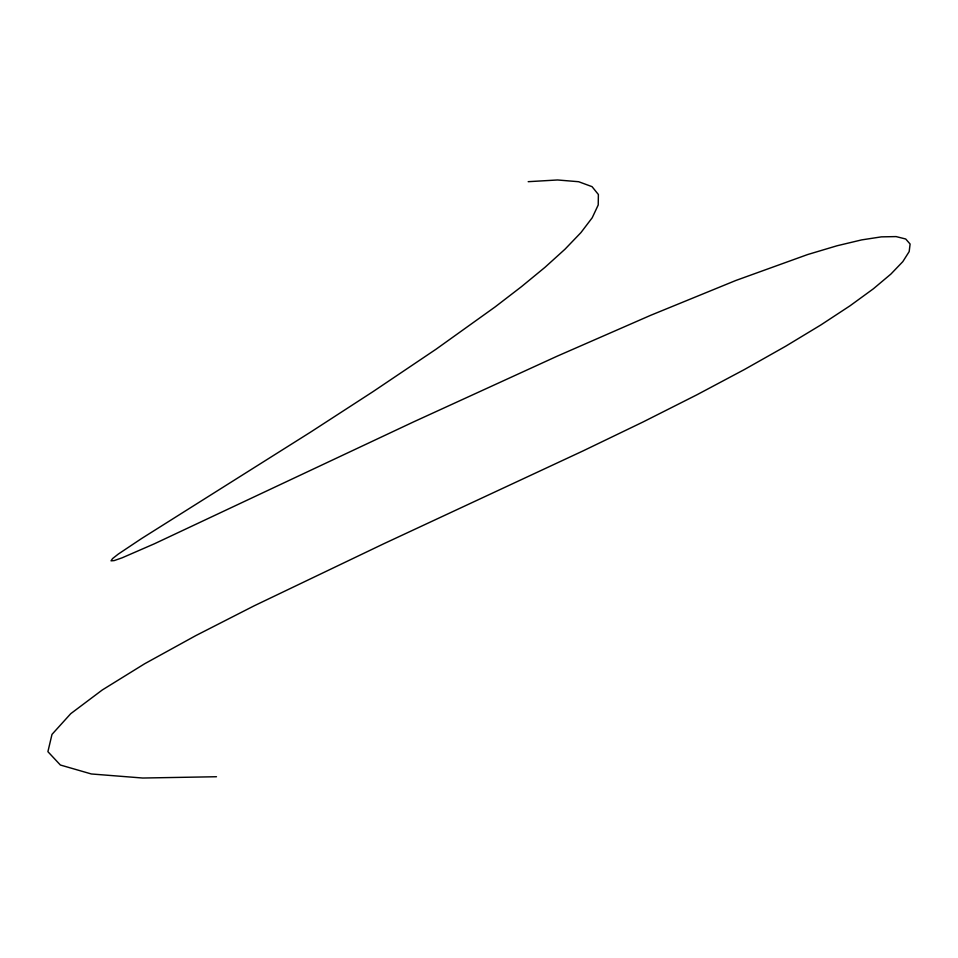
<?xml version="1.0" encoding="UTF-8"?>
<svg xmlns="http://www.w3.org/2000/svg" width="958" height="958" viewBox="0 0 958 958"><rect width="100%" height="100%" fill="white"/><g stroke="black" fill="none" stroke-linecap="round" stroke-linejoin="round"><path stroke-width="1.44" d="M528.193 181.685L557.556 179.972L578.644 181.721L592.044 186.654L598.379 194.498L598.223 204.964L592.212 217.765L580.919 232.614L564.957 249.248L544.922 267.378L521.415 286.705L495.058 306.967L436.141 349.155L372.973 391.666L310.344 432.274L141.509 538.588L118.337 554.047L112.553 558.598L111.044 560.825L114.158 560.598L122.205 557.784L154.394 543.785L413.736 421.819L557.293 356.125L650.602 315.338L735.84 280.478L807.702 254.529L837.064 245.763L861.661 239.895L881.372 236.866L896.089 236.59L905.705 238.997L910.1 244.027L909.178 251.595L902.819 261.63L890.904 274.06L873.349 288.813L850.009 305.818L820.802 324.99L785.608 346.269L744.306 369.584L696.801 394.852L642.974 422.011L583.051 450.907L383.883 543.701L254.098 605.851L195.851 635.585L144.61 663.786L102.278 689.976L70.76 713.662L51.995 734.391L47.9 751.671L60.378 765.023L91.357 773.968L142.754 778.028L216.484 776.734"/></g></svg>
